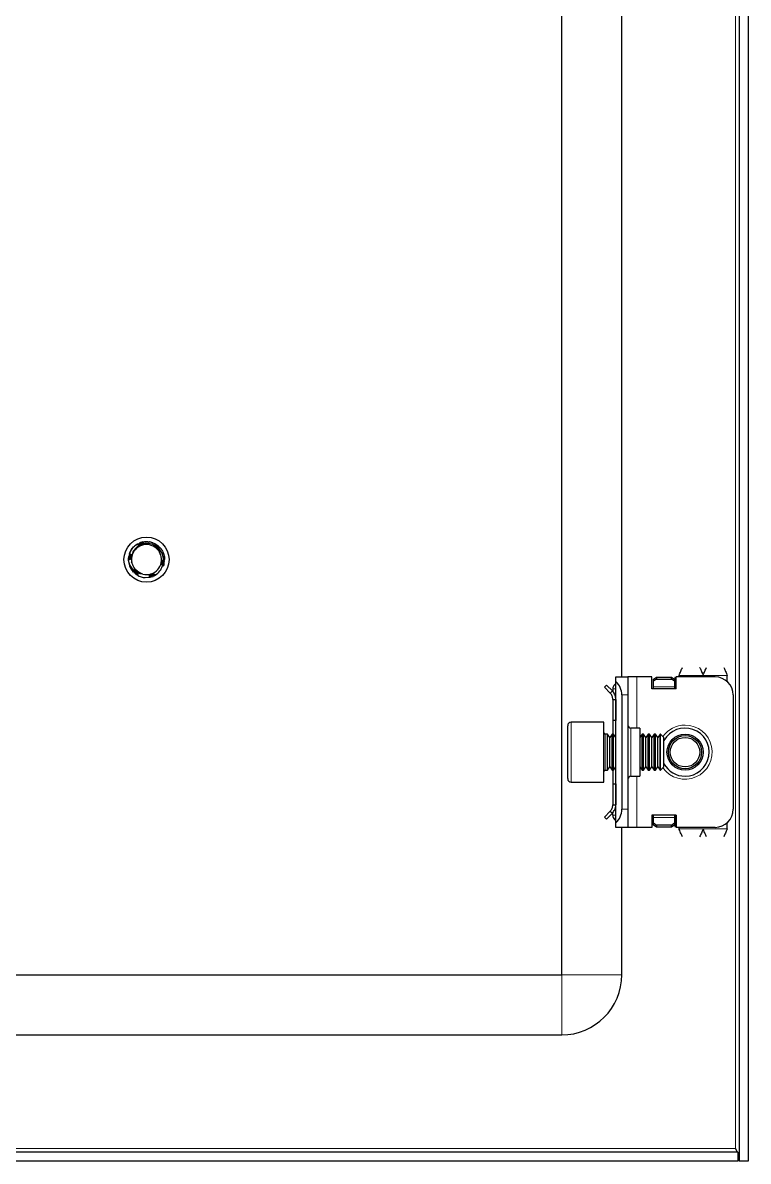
# Model space of a CAD drawing. Header units: millimetres. Extents: x 217 to 1169, y -597 to 1161.
# Drawn here: x 1048.2 to 1168.8, y -497 to -307.8 of the extents above; entities that cross this region are included whole.
import ezdxf

# ---------------------------------------------------------------- set-up
doc = ezdxf.new("R2010")
doc.units = ezdxf.units.MM

msp = doc.modelspace()

# ---------------------------------------------------------------- linework, layer by layer
at = {"color": 7, "linetype": 'Continuous', "lineweight": 25}
for p, q in [((1167.28, 1064), (1167.28, -497)), ((1168.78, 1064), (1168.78, -497)), ((1137.78, -466), (1137.78, 1033)), ((1147.78, -416.5), (1147.78, -41.5)), ((1066.51, -395.03), (1066.68, -394.9)), ((1066.54, -395.06), (1066.66, -394.88)), ((1066.97, -394.65), (1067.1, -394.51)), ((1067.24, -394.42), (1067.51, -394.3)), ((1067.8, -394.16), (1068.09, -394.1)), ((1068.18, -394.06), (1068.14, -394.07)), ((1068.33, -394.03), (1068.51, -394.01)), ((1069.32, -394.05), (1069.28, -394.04)), ((1069.5, -394.08), (1069.46, -394.07)), ((1069.68, -394.13), (1069.64, -394.12)), ((1069.68, -394.13), (1069.88, -394.24)), ((1069.86, -394.2), (1069.81, -394.18)), ((1070.21, -394.36), (1070.17, -394.34)), ((1070.21, -394.36), (1070.21, -394.47)), ((1070.21, -394.36), (1070.35, -394.48)), ((1070.39, -394.46), (1070.35, -394.44)), ((1070.56, -394.58), (1070.52, -394.55)), ((1070.72, -394.71), (1070.68, -394.68)), ((1070.87, -394.85), (1070.84, -394.81)), ((1071.01, -394.99), (1070.98, -394.95)), ((1065.79, -396.8), (1065.78, -396.85)), ((1065.78, -397), (1065.78, -396.99)), ((1065.79, -396.8), (1065.85, -396.49)), ((1065.81, -396.59), (1065.8, -396.64)), ((1065.84, -396.39), (1065.83, -396.44)), ((1065.89, -396.2), (1065.88, -396.24)), ((1065.95, -396.02), (1065.93, -396.06)), ((1065.99, -395.91), (1066.11, -395.69)), ((1066, -395.88), (1066.1, -395.7)), ((1071.6, -395.96), (1071.59, -395.95)), ((1071.65, -396.13), (1071.64, -396.09)), ((1071.7, -396.31), (1071.69, -396.27)), ((1071.74, -396.5), (1071.73, -396.45)), ((1071.78, -396.89), (1071.75, -397.13)), ((1071.76, -396.69), (1071.76, -396.64)), ((1071.77, -397.3), (1071.77, -397.25)), ((1071.78, -396.89), (1071.78, -396.84)), ((1071.78, -397.09), (1071.78, -397.04)), ((1066.49, -397.86), (1066.32, -397.45)), ((1066.62, -399.08), (1066.5, -398.94)), ((1066.51, -398.95), (1066.52, -398.97)), ((1066.62, -399.08), (1066.65, -399.11)), ((1066.76, -399.22), (1066.8, -399.25)), ((1071.7, -397.7), (1071.62, -397.94)), ((1071.65, -397.89), (1071.66, -397.84)), ((1071.7, -397.7), (1071.71, -397.65)), ((1071.74, -397.5), (1071.75, -397.45)), ((1066.92, -399.35), (1066.96, -399.38)), ((1067.09, -399.47), (1067.13, -399.5)), ((1068.58, -399.99), (1069.33, -399.92)), ((1069.47, -399.92), (1069.52, -399.9)), ((1069.66, -399.86), (1069.71, -399.85)), ((1069.85, -399.8), (1069.9, -399.78)), ((1070.23, -399.62), (1070, -399.7)), ((1070.05, -399.72), (1070.09, -399.7)), ((1070.4, -399.52), (1070.2, -399.63)), ((1070.23, -399.55), (1070.27, -399.6)), ((1070.23, -399.62), (1070.27, -399.6)), ((1157.28, -416.5), (1157.28, -416.25)), ((1165.28, -417.26), (1165.28, -416.25)), ((1145.22, -417.86), (1144.87, -418.21)), ((1146.2, -418.83), (1145.22, -417.86)), ((1146.57, -417.79), (1146.78, -417.58)), ((1146.78, -416.5), (1148.78, -416.5)), ((1146.78, -417.26), (1146.78, -416.5)), ((1146.78, -440.73), (1146.78, -417.26)), ((1148.78, -416.5), (1148.78, -419.5)), ((1150.28, -416.5), (1148.78, -416.5)), ((1152.78, -416.5), (1150.28, -416.5)), ((1152.78, -418.5), (1152.78, -416.5)), ((1153.03, -416.88), (1153.53, -416.52)), ((1153.53, -416.88), (1153.03, -417.23)), ((1153.03, -417.23), (1153.03, -416.88)), ((1153.03, -418.14), (1153.03, -417.23)), ((1153.03, -418.5), (1153.03, -418.14)), ((1153.53, -416.52), (1153.53, -416.88)), ((1153.53, -416.52), (1156.03, -416.52)), ((1153.53, -416.88), (1156.03, -416.88)), ((1156.03, -416.88), (1156.03, -416.52)), ((1156.03, -416.52), (1156.53, -416.88)), ((1156.53, -417.23), (1156.03, -416.88)), ((1156.53, -416.88), (1156.53, -417.23)), ((1156.53, -417.23), (1156.53, -418.14)), ((1156.53, -418.14), (1156.53, -418.5)), ((1156.58, -416.61), (1156.58, -418.5)), ((1156.78, -416.61), (1156.58, -416.61)), ((1156.78, -418.5), (1156.78, -416.5)), ((1163.28, -416.5), (1156.78, -416.5)), ((1145.84, -419.19), (1144.87, -418.21)), ((1145.84, -419.19), (1146.2, -418.83)), ((1146.28, -418.5), (1146.28, -418.89)), ((1147.78, -419.5), (1147.78, -438.5)), ((1148.78, -419.5), (1148.78, -438.5)), ((1156.78, -418.5), (1152.78, -418.5)), ((1166.28, -419.5), (1166.28, -438.5)), ((1146.28, -420.25), (1146.78, -420.25)), ((1146.28, -420.25), (1146.28, -423.75)), ((1146.78, -420.25), (1146.78, -423.75)), ((1146.78, -423.75), (1146.28, -423.75)), ((1146.28, -423.75), (1146.28, -426)), ((1138.78, -426.63), (1138.78, -424.6)), ((1144.78, -424), (1139.38, -424)), ((1144.78, -426.3), (1144.78, -424)), ((1150.78, -425), (1149.28, -425)), ((1150.78, -425), (1150.78, -433)), ((1138.78, -433.4), (1138.78, -426.63)), ((1144.78, -434), (1144.78, -426.3)), ((1145.39, -426), (1145.03, -426)), ((1145.78, -426.55), (1145.39, -426)), ((1145.39, -431.52), (1145.39, -426)), ((1146.17, -426), (1145.78, -426.55)), ((1145.78, -431.06), (1145.78, -426.55)), ((1146.39, -426), (1146.17, -426)), ((1146.17, -431.52), (1146.17, -426)), ((1146.78, -426.55), (1146.39, -426)), ((1146.39, -431.52), (1146.39, -426)), ((1151.17, -426), (1150.78, -426.55)), ((1151.39, -426), (1151.17, -426)), ((1151.17, -431.52), (1151.17, -426)), ((1151.78, -426.55), (1151.39, -426)), ((1151.39, -431.52), (1151.39, -426)), ((1152.17, -426), (1151.78, -426.55)), ((1151.78, -431.06), (1151.78, -426.55)), ((1152.39, -426), (1152.17, -426)), ((1152.17, -431.52), (1152.17, -426)), ((1152.78, -426.55), (1152.39, -426)), ((1152.39, -431.52), (1152.39, -426)), ((1153.17, -426), (1152.78, -426.55)), ((1152.78, -431.06), (1152.78, -426.55)), ((1153.39, -426), (1153.17, -426)), ((1153.17, -431.52), (1153.17, -426)), ((1153.78, -426.55), (1153.39, -426)), ((1153.39, -431.52), (1153.39, -426)), ((1154.17, -426), (1153.78, -426.55)), ((1153.78, -431.06), (1153.78, -426.55)), ((1154.23, -426), (1154.17, -426)), ((1154.17, -431.52), (1154.17, -426)), ((1154.78, -426.55), (1154.23, -426)), ((1154.23, -427.38), (1154.23, -426)), ((1154.23, -432), (1154.23, -427.38)), ((1154.78, -427.68), (1154.78, -426.55)), ((1154.78, -431.44), (1154.78, -427.68)), ((1145.39, -432), (1145.78, -431.44)), ((1145.78, -431.44), (1145.78, -431.06)), ((1145.78, -431.44), (1146.17, -432)), ((1146.39, -432), (1146.78, -431.44)), ((1150.78, -431.44), (1151.17, -432)), ((1151.39, -432), (1151.78, -431.44)), ((1151.78, -431.44), (1151.78, -431.06)), ((1151.78, -431.44), (1152.17, -432)), ((1152.39, -432), (1152.78, -431.44)), ((1152.78, -431.44), (1152.78, -431.06)), ((1152.78, -431.44), (1153.17, -432)), ((1153.39, -432), (1153.78, -431.44)), ((1153.78, -431.44), (1153.78, -431.06)), ((1153.78, -431.44), (1154.17, -432)), ((1154.23, -432), (1154.78, -431.44)), ((1145.03, -432), (1145.39, -432)), ((1145.39, -432), (1145.39, -431.52)), ((1146.17, -432), (1146.17, -431.52)), ((1146.17, -432), (1146.39, -432)), ((1146.28, -432), (1146.28, -434.25)), ((1146.39, -432), (1146.39, -431.52)), ((1149.28, -433), (1150.78, -433)), ((1151.17, -432), (1151.17, -431.52)), ((1151.17, -432), (1151.39, -432)), ((1151.39, -432), (1151.39, -431.52)), ((1152.17, -432), (1152.17, -431.52)), ((1152.17, -432), (1152.39, -432)), ((1152.39, -432), (1152.39, -431.52)), ((1153.17, -432), (1153.17, -431.52)), ((1153.17, -432), (1153.39, -432)), ((1153.39, -432), (1153.39, -431.52)), ((1154.17, -432), (1154.17, -431.52)), ((1154.17, -432), (1154.23, -432)), ((1139.38, -434), (1144.78, -434)), ((1146.28, -434.25), (1146.78, -434.25)), ((1146.28, -434.25), (1146.28, -437.75)), ((1146.78, -434.25), (1146.78, -437.75)), ((1145.84, -438.81), (1144.87, -439.78)), ((1145.84, -438.81), (1146.2, -439.16)), ((1146.28, -437.75), (1146.78, -437.75)), ((1148.78, -438.5), (1148.78, -441.5)), ((1145.22, -440.14), (1144.87, -439.78)), ((1146.2, -439.16), (1145.22, -440.14)), ((1146.28, -439.5), (1146.28, -439.04)), ((1146.78, -440.41), (1146.57, -440.2)), ((1146.78, -441.5), (1146.78, -440.73)), ((1156.78, -439.5), (1152.78, -439.5)), ((1152.78, -439.5), (1152.78, -441.5)), ((1153.03, -439.85), (1153.03, -439.5)), ((1153.03, -440.76), (1153.03, -439.85)), ((1153.03, -441.12), (1153.03, -440.76)), ((1153.03, -440.76), (1153.53, -441.12)), ((1156.03, -441.12), (1156.53, -440.76)), ((1156.53, -439.5), (1156.53, -439.85)), ((1156.53, -439.85), (1156.53, -440.76)), ((1156.53, -440.76), (1156.53, -441.12)), ((1156.58, -439.5), (1156.58, -441.38)), ((1156.78, -439.5), (1156.78, -441.5)), ((1165.28, -441.75), (1165.28, -440.73)), ((1148.78, -441.5), (1146.78, -441.5)), ((1147.78, -466), (1147.78, -441.5)), ((1150.28, -441.5), (1148.78, -441.5)), ((1152.78, -441.5), (1150.28, -441.5)), ((1153.53, -441.47), (1153.03, -441.12)), ((1153.53, -441.12), (1153.53, -441.47)), ((1156.03, -441.12), (1153.53, -441.12)), ((1156.03, -441.47), (1153.53, -441.47)), ((1156.03, -441.47), (1156.03, -441.12)), ((1156.53, -441.12), (1156.03, -441.47)), ((1156.58, -441.38), (1156.78, -441.38)), ((1163.28, -441.5), (1156.78, -441.5)), ((1157.28, -441.75), (1157.28, -441.5)), ((953.78, -466), (1137.78, -466)), ((953.78, -476), (1137.78, -476)), ((1167.08, -495.5), (924.48, -495.5)), ((1166.68, -494.9), (1166.92, -495.5)), ((1167.08, -495.5), (1167.08, -497)), ((1167.08, -497), (924.48, -497)), ((1168.78, -497), (1167.28, -497))]:
    msp.add_line(p, q, dxfattribs=at)
at = {"color": 8, "linetype": 'Continuous', "lineweight": 18}
for p, q in [((1166.68, 1061.9), (1166.68, -494.9)), ((1157.28, -416.25), (1161.28, -416.25)), ((1165.28, -416.25), (1161.28, -416.25)), ((1146.78, -418), (1146.57, -417.79)), ((1150.28, -416.5), (1150.28, -425)), ((1156.53, -418.14), (1153.03, -418.14)), ((1146.78, -418.5), (1146.28, -418.5)), ((1148.78, -419.5), (1147.78, -419.5)), ((1139.38, -424), (1139.38, -426.3)), ((1149.28, -425), (1149.28, -433)), ((1139.38, -426.3), (1139.38, -434)), ((1145.03, -426), (1145.03, -432)), ((1150.28, -433), (1150.28, -441.5)), ((1147.78, -438.5), (1148.78, -438.5)), ((1146.78, -439.5), (1146.28, -439.5)), ((1146.78, -440), (1146.57, -440.2)), ((1153.03, -439.85), (1156.53, -439.85)), ((1161.28, -441.75), (1157.28, -441.75)), ((1165.28, -441.75), (1161.28, -441.75)), ((1137.78, -466), (1137.78, -476)), ((1137.78, -466), (1147.78, -466)), ((1166.68, -494.9), (924.88, -494.9))]:
    msp.add_line(p, q, dxfattribs=at)
at = {"color": 7, "linetype": 'Continuous', "lineweight": 25}
for centre, radius in [((1068.78, -397), 3.75), ((1158.28, -429), 3), ((1158.28, -429), 2.76), ((1158.28, -429), 2.45)]:
    msp.add_circle(centre, radius, dxfattribs=at)
for centre, radius, start, end in [((1068.78, -397), 2.5, 108.5944, 168.5944), ((1068.78, -397), 2.5, 48.5944, 108.5944), ((1068.78, -397), 2.5, 348.5944, 48.5944), ((1068.78, -397), 3, 180, 220.7437), ((1068.78, -397), 2.5, 168.5944, 190.5165), ((1068.78, -397), 2.5, 288.5944, 348.5944), ((1068.78, -397), 3, 239.9286, 266.2193), ((1068.78, -397), 2.5, 255.8881, 288.5944), ((1147.28, -418.5), 1, 135, 180), ((1144.78, -419.5), 3, 360, 48.1897), ((1163.28, -419.5), 3, 360, 90), ((1139.38, -424.6), 0.6, 90, 180), ((1145.03, -425.75), 0.25, 180, 270), ((1149.28, -424.5), 0.5, 180, 270), ((1158.28, -429), 4, 270, 151.045), ((1158.28, -429), 4, 208.955, 270), ((1145.03, -432.25), 0.25, 90, 180), ((1149.28, -433.5), 0.5, 90, 180), ((1139.38, -433.4), 0.6, 180, 270), ((1144.78, -438.5), 3, 311.8103, 360), ((1163.28, -438.5), 3, 270, 360), ((1147.28, -439.5), 1, 180, 225), ((1137.78, -466), 10, 270, 0)]:
    msp.add_arc(centre, radius, start, end, dxfattribs=at)
at = {"color": 8, "linetype": 'Continuous', "lineweight": 18}
for start, end in [(215.4622, 90), (90, 144.5378)]:
    msp.add_arc((1158.28, -429), 4.5, start, end, dxfattribs=at)
at = {"color": 7, "linetype": 'Continuous', "lineweight": 25}
for points, knots in [([(1065.95, -396.02), (1066.15, -395.59), (1066.47, -394.95), (1067.06, -394.55), (1067.26, -394.41)], [0, 0, 0, 0, 0.657042, 1, 1, 1, 1]), ([(1066.15, -395.61), (1066.18, -395.54), (1066.26, -395.33), (1066.42, -395.17), (1066.53, -395.06)], [0, 0, 0, 0, 0.333789, 1, 1, 1, 1]), ([(1066.23, -395.48), (1066.25, -395.42), (1066.35, -395.13), (1066.6, -394.92), (1066.8, -394.74)], [0, 0, 0, 0, 0.171865, 1, 1, 1, 1]), ([(1067.62, -394.63), (1067.56, -394.67), (1067.24, -394.86), (1066.74, -395.32), (1066.43, -395.91), (1066.35, -396.25), (1066.33, -396.31)], [0, 0, 0, 0, 0.104785, 0.513079, 0.918136, 1, 1, 1, 1]), ([(1066.51, -395.03), (1066.51, -395.04), (1066.49, -395.05), (1066.48, -395.07), (1066.47, -395.09)], [0, 0, 0, 0, 0.296796, 1, 1, 1, 1]), ([(1066.64, -394.9), (1066.63, -394.9), (1066.62, -394.91), (1066.61, -394.92), (1066.61, -394.93)], [0, 0, 0, 0, 0.4842322, 1, 1, 1, 1]), ([(1066.77, -394.77), (1066.77, -394.77), (1066.76, -394.78), (1066.75, -394.79), (1066.74, -394.8)], [0, 0, 0, 0, 0.485158, 1, 1, 1, 1]), ([(1066.92, -394.64), (1066.91, -394.65), (1066.9, -394.66), (1066.89, -394.67), (1066.88, -394.67)], [0, 0, 0, 0, 0.484546, 1, 1, 1, 1]), ([(1067.07, -394.53), (1067.07, -394.53), (1067.06, -394.54), (1067.04, -394.55), (1067.04, -394.56)], [0, 0, 0, 0, 0.482687, 1, 1, 1, 1]), ([(1067.07, -394.53), (1067.09, -394.52), (1067.14, -394.49), (1067.19, -394.46), (1067.24, -394.45)], [0, 0, 0, 0, 0.2307506, 1, 1, 1, 1]), ([(1067.24, -394.42), (1067.24, -394.42), (1067.22, -394.43), (1067.21, -394.44), (1067.2, -394.45)], [0, 0, 0, 0, 0.4801941, 1, 1, 1, 1]), ([(1067.24, -394.42), (1067.27, -394.44), (1067.33, -394.47), (1067.41, -394.54), (1067.44, -394.59), (1067.46, -394.62)], [0, 0, 0, 0, 0.362858, 0.693435, 1, 1, 1, 1]), ([(1067.6, -394.68), (1067.59, -394.68), (1067.55, -394.67), (1067.48, -394.64), (1067.41, -394.59), (1067.32, -394.52), (1067.28, -394.45), (1067.26, -394.41)], [0, 0, 0, 0, 0.084477, 0.253367, 0.470159, 0.686909, 1, 1, 1, 1]), ([(1067.42, -394.32), (1067.42, -394.32), (1067.4, -394.33), (1067.39, -394.34), (1067.38, -394.34)], [0, 0, 0, 0, 0.477867, 1, 1, 1, 1]), ([(1067.54, -394.62), (1067.53, -394.61), (1067.52, -394.56), (1067.49, -394.48), (1067.44, -394.41), (1067.4, -394.36), (1067.38, -394.34)], [0, 0, 0, 0, 0.154183, 0.462567, 0.728091, 1, 1, 1, 1]), ([(1067.42, -394.32), (1067.45, -394.34), (1067.51, -394.38), (1067.58, -394.46), (1067.62, -394.53), (1067.65, -394.6), (1067.65, -394.63), (1067.66, -394.64)], [0, 0, 0, 0, 0.260762, 0.494805, 0.723794, 0.94279, 1, 1, 1, 1]), ([(1067.61, -394.23), (1067.6, -394.24), (1067.59, -394.24), (1067.57, -394.25), (1067.57, -394.25)], [0, 0, 0, 0, 0.476486, 1, 1, 1, 1]), ([(1067.7, -394.65), (1067.7, -394.63), (1067.71, -394.58), (1067.69, -394.5), (1067.66, -394.4), (1067.62, -394.32), (1067.58, -394.28), (1067.57, -394.25)], [0, 0, 0, 0, 0.114393, 0.350182, 0.585971, 0.790611, 1, 1, 1, 1]), ([(1067.61, -394.23), (1067.63, -394.23), (1067.69, -394.2), (1067.76, -394.19), (1067.8, -394.18)], [0, 0, 0, 0, 0.301025, 1, 1, 1, 1]), ([(1067.61, -394.23), (1067.64, -394.26), (1067.69, -394.3), (1067.75, -394.38), (1067.79, -394.46), (1067.81, -394.55), (1067.81, -394.61), (1067.81, -394.65), (1067.8, -394.66)], [0, 0, 0, 0, 0.218347, 0.41099, 0.598711, 0.777744, 0.945667, 1, 1, 1, 1]), ([(1067.98, -394.63), (1067.97, -394.63), (1067.92, -394.65), (1067.84, -394.66), (1067.75, -394.66), (1067.68, -394.65), (1067.63, -394.64), (1067.62, -394.63)], [0, 0, 0, 0, 0.099011, 0.388276, 0.61301, 0.895384, 1, 1, 1, 1]), ([(1067.8, -394.16), (1067.8, -394.16), (1067.78, -394.17), (1067.77, -394.17), (1067.76, -394.18)], [0, 0, 0, 0, 0.4765794, 1, 1, 1, 1]), ([(1067.83, -394.66), (1067.83, -394.65), (1067.85, -394.62), (1067.86, -394.54), (1067.86, -394.44), (1067.84, -394.35), (1067.81, -394.26), (1067.77, -394.2), (1067.76, -394.18)], [0, 0, 0, 0, 0.019058, 0.219488, 0.419831, 0.620151, 0.807785, 1, 1, 1, 1]), ([(1067.8, -394.16), (1067.83, -394.19), (1067.87, -394.24), (1067.92, -394.32), (1067.94, -394.4), (1067.95, -394.49), (1067.95, -394.56), (1067.94, -394.6), (1067.93, -394.62)], [0, 0, 0, 0, 0.2130021, 0.3969751, 0.5751808, 0.7443635, 0.9027788, 1, 1, 1, 1]), ([(1068, -394.1), (1067.99, -394.1), (1067.97, -394.11), (1067.96, -394.11), (1067.95, -394.11)], [0, 0, 0, 0, 0.4789775, 1, 1, 1, 1]), ([(1067.96, -394.61), (1067.97, -394.59), (1067.99, -394.53), (1068.01, -394.45), (1068.01, -394.36), (1068, -394.24), (1067.97, -394.17), (1067.95, -394.11)], [0, 0, 0, 0, 0.147065, 0.321231, 0.495346, 0.669443, 1, 1, 1, 1]), ([(1068.25, -394.39), (1068.24, -394.41), (1068.22, -394.46), (1068.16, -394.53), (1068.07, -394.6), (1068.01, -394.62), (1067.98, -394.63)], [0, 0, 0, 0, 0.153621, 0.528305, 0.811762, 1, 1, 1, 1]), ([(1068, -394.1), (1068.02, -394.13), (1068.05, -394.19), (1068.08, -394.27), (1068.1, -394.36), (1068.09, -394.44), (1068.07, -394.51), (1068.05, -394.57), (1068.03, -394.6), (1068.02, -394.61)], [0, 0, 0, 0, 0.195461, 0.359649, 0.517607, 0.666788, 0.806268, 0.936243, 1, 1, 1, 1]), ([(1068.07, -394.56), (1068.07, -394.56), (1068.11, -394.51), (1068.14, -394.43), (1068.16, -394.32), (1068.17, -394.23), (1068.16, -394.14), (1068.15, -394.09), (1068.14, -394.07)], [0, 0, 0, 0, 0.001313, 0.309582, 0.493731, 0.677835, 0.837663, 1, 1, 1, 1]), ([(1068.18, -394.06), (1068.19, -394.08), (1068.22, -394.14), (1068.23, -394.22), (1068.23, -394.3), (1068.22, -394.38), (1068.19, -394.47), (1068.14, -394.53), (1068.11, -394.56)], [0, 0, 0, 0, 0.162579, 0.32416, 0.478216, 0.623372, 0.759205, 1, 1, 1, 1]), ([(1068.11, -394.56), (1068.13, -394.54), (1068.18, -394.5), (1068.22, -394.44), (1068.24, -394.4), (1068.25, -394.39)], [0, 0, 0, 0, 0.41332, 0.833507, 1, 1, 1, 1]), ([(1068.18, -394.06), (1068.21, -394.05), (1068.53, -393.99), (1069.17, -393.98), (1069.83, -394.16), (1070.16, -394.34), (1070.23, -394.37)], [0, 0, 0, 0, 0.044285, 0.46488, 0.894202, 1, 1, 1, 1]), ([(1070.23, -394.68), (1070.16, -394.64), (1069.84, -394.47), (1069.17, -394.28), (1068.55, -394.32), (1068.25, -394.39), (1068.25, -394.39)], [0, 0, 0, 0, 0.102158, 0.551599, 0.99962, 1, 1, 1, 1]), ([(1068.61, -394.02), (1068.68, -394.01), (1068.85, -393.98), (1069.02, -394), (1069.12, -394.02)], [0, 0, 0, 0, 0.399625, 1, 1, 1, 1]), ([(1069.27, -394.06), (1069.33, -394.06), (1069.48, -394.06), (1069.62, -394.11), (1069.71, -394.15)], [0, 0, 0, 0, 0.353316, 1, 1, 1, 1]), ([(1070.15, -394.65), (1070.15, -394.65), (1070.15, -394.61), (1070.16, -394.55), (1070.18, -394.46), (1070.21, -394.4), (1070.23, -394.37)], [0, 0, 0, 0, 0.058255, 0.305509, 0.64716, 1, 1, 1, 1]), ([(1070.23, -394.68), (1070.25, -394.65), (1070.29, -394.61), (1070.33, -394.52), (1070.34, -394.47), (1070.35, -394.44)], [0, 0, 0, 0, 0.351509, 0.671861, 1, 1, 1, 1]), ([(1070.43, -395.12), (1070.43, -395.11), (1070.39, -395.08), (1070.34, -395.02), (1070.29, -394.93), (1070.26, -394.85), (1070.23, -394.76), (1070.23, -394.7), (1070.23, -394.68)], [0, 0, 0, 0, 0.066273, 0.267344, 0.423096, 0.618734, 0.814089, 1, 1, 1, 1]), ([(1070.39, -394.46), (1070.39, -394.5), (1070.38, -394.57), (1070.35, -394.66), (1070.31, -394.75), (1070.27, -394.8), (1070.25, -394.81), (1070.25, -394.81)], [0, 0, 0, 0, 0.275174, 0.522846, 0.765225, 0.99702, 1, 1, 1, 1]), ([(1070.26, -394.86), (1070.28, -394.86), (1070.32, -394.84), (1070.38, -394.79), (1070.44, -394.71), (1070.49, -394.64), (1070.51, -394.58), (1070.52, -394.55)], [0, 0, 0, 0, 0.084965, 0.329338, 0.573716, 0.784411, 1, 1, 1, 1]), ([(1070.56, -394.58), (1070.55, -394.62), (1070.54, -394.68), (1070.5, -394.77), (1070.45, -394.85), (1070.39, -394.91), (1070.34, -394.95), (1070.31, -394.96), (1070.31, -394.96)], [0, 0, 0, 0, 0.222831, 0.420099, 0.612409, 0.79585, 0.967895, 1, 1, 1, 1]), ([(1070.32, -394.99), (1070.32, -394.99), (1070.36, -394.98), (1070.42, -394.95), (1070.51, -394.9), (1070.58, -394.83), (1070.64, -394.76), (1070.67, -394.71), (1070.68, -394.68)], [0, 0, 0, 0, 0.002693, 0.20821, 0.413641, 0.619057, 0.807274, 1, 1, 1, 1]), ([(1070.72, -394.71), (1070.71, -394.74), (1070.69, -394.81), (1070.64, -394.89), (1070.59, -394.96), (1070.52, -395.01), (1070.46, -395.04), (1070.43, -395.05), (1070.41, -395.05)], [0, 0, 0, 0, 0.219212, 0.409339, 0.593597, 0.768568, 0.932394, 1, 1, 1, 1]), ([(1070.42, -395.08), (1070.46, -395.07), (1070.52, -395.06), (1070.62, -395.02), (1070.7, -394.97), (1070.78, -394.9), (1070.82, -394.84), (1070.84, -394.81)], [0, 0, 0, 0, 0.190996, 0.383798, 0.576553, 0.78528, 1, 1, 1, 1]), ([(1070.88, -395.2), (1070.88, -395.2), (1070.85, -395.22), (1070.8, -395.23), (1070.71, -395.24), (1070.61, -395.23), (1070.5, -395.18), (1070.45, -395.14), (1070.43, -395.12)], [0, 0, 0, 0, 0.045866, 0.230744, 0.387461, 0.658246, 0.861978, 1, 1, 1, 1]), ([(1070.87, -394.85), (1070.86, -394.88), (1070.83, -394.94), (1070.77, -395.01), (1070.71, -395.07), (1070.63, -395.1), (1070.57, -395.13), (1070.52, -395.13), (1070.49, -395.13)], [0, 0, 0, 0, 0.211659, 0.390361, 0.562352, 0.724819, 0.876696, 1, 1, 1, 1]), ([(1070.51, -395.15), (1070.52, -395.15), (1070.59, -395.16), (1070.69, -395.14), (1070.8, -395.09), (1070.89, -395.04), (1070.95, -394.98), (1070.98, -394.95)], [0, 0, 0, 0, 0.046579, 0.362688, 0.551736, 0.740753, 1, 1, 1, 1]), ([(1070.52, -395.18), (1070.55, -395.2), (1070.61, -395.22), (1070.7, -395.22), (1070.8, -395.22), (1070.85, -395.21), (1070.88, -395.2)], [0, 0, 0, 0, 0.251795, 0.502165, 0.752314, 1, 1, 1, 1]), ([(1071.01, -394.99), (1070.99, -395.01), (1070.96, -395.06), (1070.89, -395.12), (1070.82, -395.16), (1070.75, -395.19), (1070.68, -395.2), (1070.61, -395.21), (1070.58, -395.2), (1070.56, -395.19)], [0, 0, 0, 0, 0.1692257, 0.337427, 0.4979348, 0.6491787, 0.7905823, 0.9226882, 1, 1, 1, 1]), ([(1071.62, -397.03), (1071.61, -396.96), (1071.6, -396.57), (1071.42, -395.9), (1071.05, -395.42), (1070.88, -395.2)], [0, 0, 0, 0, 0.108003, 0.585763, 1, 1, 1, 1]), ([(1071.01, -394.99), (1071.13, -395.14), (1071.41, -395.49), (1071.7, -396.15), (1071.75, -396.66), (1071.78, -396.91)], [0, 0, 0, 0, 0.274163, 0.639603, 1, 1, 1, 1]), ([(1071.09, -395.11), (1071.13, -395.15), (1071.27, -395.29), (1071.36, -395.46), (1071.43, -395.58)], [0, 0, 0, 0, 0.288707, 1, 1, 1, 1]), ([(1066.27, -396.71), (1066.26, -396.72), (1066.25, -396.76), (1066.21, -396.81), (1066.15, -396.86), (1066.09, -396.91), (1066.01, -396.95), (1065.93, -396.98), (1065.85, -396.99), (1065.8, -396.99), (1065.78, -396.99)], [0, 0, 0, 0, 0.060221, 0.18113, 0.301988, 0.42281, 0.589437, 0.75603, 0.87711, 1, 1, 1, 1]), ([(1065.78, -397.01), (1065.78, -396.95), (1065.78, -396.88), (1065.79, -396.8), (1065.8, -396.77)], [0, 0, 0, 0, 0.6598587, 1, 1, 1, 1]), ([(1066.14, -396.87), (1066.11, -396.86), (1066.05, -396.84), (1065.96, -396.82), (1065.87, -396.83), (1065.81, -396.84), (1065.78, -396.85)], [0, 0, 0, 0, 0.237597, 0.516729, 0.755527, 1, 1, 1, 1]), ([(1065.78, -397.01), (1065.81, -396.99), (1065.87, -396.95), (1065.97, -396.93), (1066.03, -396.93), (1066.05, -396.92)], [0, 0, 0, 0, 0.371226, 0.708872, 1, 1, 1, 1]), ([(1066.71, -398.78), (1066.69, -398.76), (1066.44, -398.53), (1066.1, -398.07), (1065.85, -397.46), (1065.8, -397.11), (1065.78, -397)], [0, 0, 0, 0, 0.050685, 0.485619, 0.826643, 1, 1, 1, 1]), ([(1065.79, -396.8), (1065.82, -396.79), (1065.88, -396.76), (1065.98, -396.74), (1066.07, -396.74), (1066.15, -396.75), (1066.2, -396.77), (1066.22, -396.78)], [0, 0, 0, 0, 0.235039, 0.445532, 0.651268, 0.847853, 1, 1, 1, 1]), ([(1066.24, -396.75), (1066.22, -396.74), (1066.17, -396.7), (1066.08, -396.66), (1065.98, -396.64), (1065.89, -396.63), (1065.83, -396.64), (1065.8, -396.64)], [0, 0, 0, 0, 0.189173, 0.404697, 0.62022, 0.807935, 1, 1, 1, 1]), ([(1065.81, -396.59), (1065.84, -396.58), (1065.91, -396.56), (1066, -396.55), (1066.09, -396.56), (1066.18, -396.59), (1066.24, -396.62), (1066.27, -396.64), (1066.28, -396.65)], [0, 0, 0, 0, 0.214065, 0.402363, 0.585629, 0.760234, 0.923894, 1, 1, 1, 1]), ([(1066.3, -396.65), (1066.29, -396.64), (1066.26, -396.6), (1066.2, -396.55), (1066.11, -396.49), (1066.02, -396.46), (1065.93, -396.44), (1065.87, -396.44), (1065.83, -396.44)], [0, 0, 0, 0, 0.069872, 0.258455, 0.446951, 0.635422, 0.81547, 1, 1, 1, 1]), ([(1065.84, -396.39), (1065.88, -396.38), (1065.94, -396.37), (1066.04, -396.38), (1066.12, -396.4), (1066.2, -396.43), (1066.26, -396.48), (1066.29, -396.51), (1066.3, -396.53)], [0, 0, 0, 0, 0.208898, 0.388587, 0.562428, 0.727295, 0.881578, 1, 1, 1, 1]), ([(1066.31, -396.5), (1066.29, -396.48), (1066.26, -396.43), (1066.2, -396.38), (1066.13, -396.32), (1066.05, -396.28), (1065.97, -396.25), (1065.91, -396.25), (1065.88, -396.24)], [0, 0, 0, 0, 0.1372662, 0.3079499, 0.478578, 0.6491848, 0.8228334, 1, 1, 1, 1]), ([(1065.89, -396.2), (1065.92, -396.2), (1065.98, -396.19), (1066.07, -396.21), (1066.15, -396.24), (1066.21, -396.28), (1066.27, -396.34), (1066.31, -396.39), (1066.33, -396.43), (1066.34, -396.44)], [0, 0, 0, 0, 0.165667, 0.330522, 0.488809, 0.638525, 0.778629, 0.909213, 1, 1, 1, 1]), ([(1066.31, -396.36), (1066.3, -396.35), (1066.28, -396.3), (1066.23, -396.24), (1066.16, -396.17), (1066.08, -396.12), (1066.01, -396.08), (1065.96, -396.07), (1065.93, -396.06)], [0, 0, 0, 0, 0.076151, 0.276704, 0.47712, 0.677473, 0.837574, 1, 1, 1, 1]), ([(1065.95, -396.02), (1065.97, -396.02), (1066.03, -396.03), (1066.11, -396.06), (1066.18, -396.1), (1066.24, -396.15), (1066.28, -396.21), (1066.32, -396.28), (1066.34, -396.33), (1066.34, -396.36), (1066.34, -396.37)], [0, 0, 0, 0, 0.1540267, 0.3070949, 0.4528616, 0.5901228, 0.718565, 0.8388555, 0.9524699, 1, 1, 1, 1]), ([(1065.98, -396.02), (1066, -395.92), (1066.04, -395.74), (1066.13, -395.59), (1066.17, -395.53)], [0, 0, 0, 0, 0.608978, 1, 1, 1, 1]), ([(1066.27, -396.66), (1066.27, -396.77), (1066.25, -397.04), (1066.3, -397.3), (1066.32, -397.45)], [0, 0, 0, 0, 0.408521, 1, 1, 1, 1]), ([(1066.33, -396.5), (1066.33, -396.51), (1066.32, -396.56), (1066.3, -396.61), (1066.28, -396.65), (1066.27, -396.66)], [0, 0, 0, 0, 0.157682, 0.8030401, 1, 1, 1, 1]), ([(1066.33, -396.31), (1066.34, -396.34), (1066.35, -396.4), (1066.34, -396.47), (1066.33, -396.5)], [0, 0, 0, 0, 0.5444726, 1, 1, 1, 1]), ([(1071.23, -397.49), (1071.24, -397.46), (1071.26, -397.38), (1071.31, -397.28), (1071.38, -397.2), (1071.45, -397.13), (1071.52, -397.08), (1071.57, -397.05), (1071.61, -397.04), (1071.62, -397.03)], [0, 0, 0, 0, 0.125166, 0.336769, 0.488675, 0.640371, 0.791962, 0.943503, 1, 1, 1, 1]), ([(1071.3, -397.31), (1071.33, -397.33), (1071.38, -397.37), (1071.47, -397.42), (1071.56, -397.45), (1071.65, -397.46), (1071.72, -397.46), (1071.75, -397.45)], [0, 0, 0, 0, 0.19243, 0.403622, 0.614801, 0.805152, 1, 1, 1, 1]), ([(1071.77, -397.3), (1071.73, -397.31), (1071.67, -397.33), (1071.57, -397.35), (1071.48, -397.34), (1071.4, -397.32), (1071.34, -397.3), (1071.32, -397.28), (1071.32, -397.28)], [0, 0, 0, 0, 0.227908, 0.430276, 0.627707, 0.816134, 0.99284, 1, 1, 1, 1]), ([(1071.39, -397.2), (1071.39, -397.2), (1071.43, -397.22), (1071.5, -397.25), (1071.59, -397.26), (1071.68, -397.26), (1071.74, -397.25), (1071.77, -397.25)], [0, 0, 0, 0, 0.050156, 0.304513, 0.55888, 0.776903, 1, 1, 1, 1]), ([(1071.78, -397.09), (1071.75, -397.11), (1071.69, -397.14), (1071.59, -397.16), (1071.5, -397.17), (1071.45, -397.16), (1071.43, -397.15)], [0, 0, 0, 0, 0.293779, 0.558982, 0.818494, 1, 1, 1, 1]), ([(1071.47, -395.7), (1071.49, -395.73), (1071.58, -395.86), (1071.63, -396.03), (1071.66, -396.16)], [0, 0, 0, 0, 0.192577, 1, 1, 1, 1]), ([(1071.55, -397.06), (1071.57, -397.07), (1071.62, -397.07), (1071.7, -397.07), (1071.75, -397.05), (1071.78, -397.04)], [0, 0, 0, 0, 0.236131, 0.613435, 1, 1, 1, 1]), ([(1071.67, -396.25), (1071.69, -396.29), (1071.75, -396.44), (1071.76, -396.61), (1071.77, -396.72)], [0, 0, 0, 0, 0.28291, 1, 1, 1, 1]), ([(1067.77, -399.23), (1067.7, -399.19), (1067.38, -399.04), (1066.87, -398.62), (1066.62, -398.12), (1066.49, -397.86)], [0, 0, 0, 0, 0.130652, 0.560007, 1, 1, 1, 1]), ([(1066.51, -398.95), (1066.52, -398.93), (1066.56, -398.88), (1066.62, -398.83), (1066.67, -398.79), (1066.71, -398.78), (1066.71, -398.78)], [0, 0, 0, 0, 0.315056, 0.630194, 0.945514, 1, 1, 1, 1]), ([(1067.07, -398.83), (1067.04, -398.82), (1066.98, -398.8), (1066.9, -398.81), (1066.82, -398.81), (1066.74, -398.84), (1066.63, -398.88), (1066.56, -398.94), (1066.52, -398.97)], [0, 0, 0, 0, 0.149407, 0.278563, 0.407661, 0.536722, 0.727045, 1, 1, 1, 1]), ([(1066.62, -399.08), (1066.63, -399.05), (1066.66, -399), (1066.72, -398.93), (1066.79, -398.88), (1066.86, -398.85), (1066.94, -398.83), (1067.01, -398.82), (1067.06, -398.83), (1067.09, -398.84)], [0, 0, 0, 0, 0.159446, 0.318034, 0.469983, 0.61348, 0.747649, 0.872856, 1, 1, 1, 1]), ([(1067.13, -398.88), (1067.13, -398.88), (1067.1, -398.87), (1067.03, -398.88), (1066.94, -398.9), (1066.86, -398.93), (1066.79, -398.98), (1066.71, -399.04), (1066.67, -399.09), (1066.65, -399.11)], [0, 0, 0, 0, 0.018281, 0.175639, 0.332896, 0.490097, 0.647274, 0.821632, 1, 1, 1, 1]), ([(1066.71, -398.78), (1066.73, -398.77), (1066.77, -398.76), (1066.86, -398.75), (1066.96, -398.77), (1067.05, -398.81), (1067.13, -398.86), (1067.21, -398.94), (1067.28, -399.06), (1067.3, -399.14), (1067.32, -399.18)], [0, 0, 0, 0, 0.0736464, 0.1695635, 0.351373, 0.4388934, 0.519676, 0.6829056, 0.8511995, 1, 1, 1, 1]), ([(1066.76, -399.22), (1066.77, -399.18), (1066.8, -399.12), (1066.85, -399.04), (1066.91, -398.98), (1066.98, -398.93), (1067.06, -398.9), (1067.11, -398.89), (1067.14, -398.89), (1067.15, -398.89)], [0, 0, 0, 0, 0.198035, 0.367663, 0.531495, 0.686664, 0.831818, 0.981917, 1, 1, 1, 1]), ([(1067.21, -398.96), (1067.2, -398.96), (1067.16, -398.96), (1067.08, -398.99), (1066.99, -399.03), (1066.92, -399.09), (1066.85, -399.16), (1066.82, -399.22), (1066.8, -399.25)], [0, 0, 0, 0, 0.0505002, 0.2411237, 0.4316534, 0.6221537, 0.8086921, 1, 1, 1, 1]), ([(1066.92, -399.35), (1066.93, -399.31), (1066.94, -399.25), (1066.99, -399.16), (1067.04, -399.09), (1067.1, -399.03), (1067.16, -398.99), (1067.21, -398.98), (1067.22, -398.98)], [0, 0, 0, 0, 0.2092385, 0.3927019, 0.571062, 0.7408444, 0.8999576, 1, 1, 1, 1]), ([(1067.27, -399.06), (1067.25, -399.07), (1067.19, -399.1), (1067.11, -399.15), (1067.05, -399.22), (1066.99, -399.3), (1066.97, -399.35), (1066.96, -399.38)], [0, 0, 0, 0, 0.172104, 0.391099, 0.610089, 0.802801, 1, 1, 1, 1]), ([(1067.09, -399.47), (1067.09, -399.44), (1067.1, -399.37), (1067.13, -399.27), (1067.18, -399.2), (1067.23, -399.14), (1067.27, -399.11), (1067.29, -399.1)], [0, 0, 0, 0, 0.240212, 0.454711, 0.664287, 0.864517, 1, 1, 1, 1]), ([(1067.32, -399.21), (1067.3, -399.22), (1067.25, -399.26), (1067.2, -399.33), (1067.15, -399.41), (1067.14, -399.47), (1067.13, -399.5)], [0, 0, 0, 0, 0.228254, 0.510351, 0.752319, 1, 1, 1, 1]), ([(1067.32, -399.18), (1067.32, -399.2), (1067.33, -399.25), (1067.34, -399.32), (1067.34, -399.41), (1067.32, -399.5), (1067.29, -399.56), (1067.28, -399.59)], [0, 0, 0, 0, 0.113604, 0.31095, 0.508229, 0.75166, 1, 1, 1, 1]), ([(1068.17, -399.42), (1067.89, -399.37), (1067.59, -399.32), (1067.32, -399.19), (1067.32, -399.18)], [0, 0, 0, 0, 0.965671, 1, 1, 1, 1]), ([(1068.17, -399.42), (1068.08, -399.38), (1067.94, -399.33), (1067.81, -399.25), (1067.77, -399.23)], [0, 0, 0, 0, 0.681733, 1, 1, 1, 1]), ([(1070.24, -399.55), (1070.32, -399.5), (1070.66, -399.27), (1071.16, -398.76), (1071.38, -398.21), (1071.48, -397.96)], [0, 0, 0, 0, 0.128781, 0.613629, 1, 1, 1, 1]), ([(1071.21, -397.56), (1071.22, -397.59), (1071.23, -397.66), (1071.27, -397.74), (1071.32, -397.82), (1071.38, -397.88), (1071.43, -397.93), (1071.47, -397.96), (1071.48, -397.96)], [0, 0, 0, 0, 0.182737, 0.363423, 0.543947, 0.724373, 0.904747, 1, 1, 1, 1]), ([(1071.48, -397.96), (1071.48, -397.96), (1071.45, -397.95), (1071.4, -397.93), (1071.33, -397.88), (1071.29, -397.82), (1071.25, -397.75), (1071.22, -397.65), (1071.22, -397.55), (1071.23, -397.5), (1071.23, -397.49)], [0, 0, 0, 0, 0.022761, 0.192243, 0.346896, 0.477535, 0.588677, 0.783334, 0.968624, 1, 1, 1, 1]), ([(1071.65, -397.89), (1071.62, -397.89), (1071.56, -397.88), (1071.47, -397.86), (1071.4, -397.82), (1071.34, -397.78), (1071.28, -397.72), (1071.25, -397.66), (1071.22, -397.62), (1071.22, -397.59), (1071.22, -397.59)], [0, 0, 0, 0, 0.159812, 0.318711, 0.470648, 0.614013, 0.748131, 0.873387, 0.991083, 1, 1, 1, 1]), ([(1071.24, -397.53), (1071.25, -397.55), (1071.27, -397.6), (1071.33, -397.67), (1071.4, -397.74), (1071.48, -397.79), (1071.57, -397.83), (1071.63, -397.84), (1071.66, -397.84)], [0, 0, 0, 0, 0.112687, 0.266978, 0.464332, 0.661607, 0.829157, 1, 1, 1, 1]), ([(1071.7, -397.7), (1071.66, -397.7), (1071.6, -397.71), (1071.5, -397.7), (1071.42, -397.67), (1071.35, -397.63), (1071.29, -397.58), (1071.26, -397.54), (1071.25, -397.52)], [0, 0, 0, 0, 0.207037, 0.38272, 0.55212, 0.712365, 0.86221, 1, 1, 1, 1]), ([(1071.74, -397.5), (1071.7, -397.51), (1071.64, -397.53), (1071.54, -397.53), (1071.45, -397.51), (1071.38, -397.48), (1071.31, -397.44), (1071.28, -397.41), (1071.26, -397.4)], [0, 0, 0, 0, 0.205811, 0.38496, 0.558827, 0.724121, 0.878934, 1, 1, 1, 1]), ([(1071.28, -397.45), (1071.3, -397.47), (1071.34, -397.52), (1071.42, -397.57), (1071.51, -397.62), (1071.61, -397.65), (1071.67, -397.65), (1071.71, -397.65)], [0, 0, 0, 0, 0.183111, 0.381533, 0.579913, 0.787111, 1, 1, 1, 1]), ([(1071.65, -397.83), (1071.65, -397.85), (1071.63, -397.96), (1071.58, -398.07), (1071.54, -398.15)], [0, 0, 0, 0, 0.218168, 1, 1, 1, 1]), ([(1067.26, -399.58), (1067.26, -399.55), (1067.26, -399.48), (1067.29, -399.38), (1067.31, -399.32), (1067.33, -399.3), (1067.33, -399.3)], [0, 0, 0, 0, 0.357139, 0.680979, 0.998183, 1, 1, 1, 1]), ([(1069.33, -399.92), (1069.32, -399.9), (1069.3, -399.86), (1069.28, -399.78), (1069.28, -399.7), (1069.3, -399.62), (1069.34, -399.54), (1069.4, -399.46), (1069.49, -399.4), (1069.55, -399.38), (1069.58, -399.37)], [0, 0, 0, 0, 0.098631, 0.238541, 0.378532, 0.49895, 0.601027, 0.777401, 0.9101, 1, 1, 1, 1]), ([(1069.48, -399.41), (1069.47, -399.42), (1069.44, -399.45), (1069.41, -399.5), (1069.37, -399.58), (1069.33, -399.67), (1069.32, -399.77), (1069.32, -399.85), (1069.33, -399.9), (1069.33, -399.92)], [0, 0, 0, 0, 0.036757, 0.196192, 0.355485, 0.51469, 0.719746, 0.882005, 1, 1, 1, 1]), ([(1069.47, -399.92), (1069.46, -399.89), (1069.43, -399.84), (1069.4, -399.75), (1069.4, -399.67), (1069.4, -399.59), (1069.43, -399.5), (1069.47, -399.44), (1069.5, -399.4)], [0, 0, 0, 0, 0.16279, 0.324686, 0.479688, 0.626058, 0.76302, 1, 1, 1, 1]), ([(1069.56, -399.38), (1069.55, -399.41), (1069.52, -399.46), (1069.49, -399.54), (1069.47, -399.64), (1069.47, -399.77), (1069.5, -399.85), (1069.52, -399.9)], [0, 0, 0, 0, 0.13286, 0.29106, 0.491007, 0.69089, 1, 1, 1, 1]), ([(1069.66, -399.86), (1069.64, -399.84), (1069.6, -399.78), (1069.56, -399.7), (1069.54, -399.61), (1069.54, -399.53), (1069.55, -399.45), (1069.57, -399.4), (1069.58, -399.37), (1069.59, -399.37)], [0, 0, 0, 0, 0.198483, 0.367712, 0.531083, 0.685778, 0.830503, 0.965152, 1, 1, 1, 1]), ([(1069.58, -399.37), (1069.59, -399.36), (1069.64, -399.35), (1069.72, -399.34), (1069.81, -399.34), (1069.9, -399.35), (1069.99, -399.37), (1070.07, -399.41), (1070.15, -399.46), (1070.2, -399.5), (1070.23, -399.54), (1070.24, -399.55)], [0, 0, 0, 0, 0.0429601, 0.1733, 0.2742626, 0.4010814, 0.5277159, 0.6542588, 0.7807587, 0.9368521, 1, 1, 1, 1]), ([(1069.67, -399.35), (1069.67, -399.35), (1069.65, -399.39), (1069.63, -399.47), (1069.63, -399.57), (1069.64, -399.67), (1069.66, -399.76), (1069.69, -399.82), (1069.71, -399.85)], [0, 0, 0, 0, 0.043388, 0.23288, 0.422274, 0.611632, 0.803279, 1, 1, 1, 1]), ([(1069.85, -399.8), (1069.83, -399.77), (1069.78, -399.73), (1069.73, -399.64), (1069.7, -399.56), (1069.68, -399.48), (1069.68, -399.4), (1069.69, -399.36), (1069.69, -399.34)], [0, 0, 0, 0, 0.208724, 0.39105, 0.568219, 0.73683, 0.894853, 1, 1, 1, 1]), ([(1069.79, -399.34), (1069.79, -399.37), (1069.78, -399.43), (1069.79, -399.53), (1069.81, -399.62), (1069.85, -399.71), (1069.88, -399.76), (1069.9, -399.78)], [0, 0, 0, 0, 0.181695, 0.396783, 0.61186, 0.803681, 1, 1, 1, 1]), ([(1070.05, -399.72), (1070.02, -399.69), (1069.96, -399.65), (1069.9, -399.58), (1069.86, -399.5), (1069.83, -399.42), (1069.83, -399.36), (1069.83, -399.34)], [0, 0, 0, 0, 0.234253, 0.442787, 0.646465, 0.841043, 1, 1, 1, 1]), ([(1069.94, -399.36), (1069.94, -399.36), (1069.94, -399.39), (1069.95, -399.46), (1069.98, -399.55), (1070.03, -399.63), (1070.07, -399.67), (1070.09, -399.7)], [0, 0, 0, 0, 0.00279, 0.269575, 0.536371, 0.765499, 1, 1, 1, 1]), ([(1070.23, -399.62), (1070.2, -399.6), (1070.14, -399.57), (1070.07, -399.49), (1070.03, -399.43), (1070.01, -399.39), (1070.01, -399.38)], [0, 0, 0, 0, 0.3195142, 0.6084926, 0.891527, 1, 1, 1, 1]), ([(1157.28, -416.25), (1157.38, -416), (1157.57, -415.52), (1157.76, -415.12), (1157.85, -414.92)], [0, 0, 0, 0, 0.502065, 1, 1, 1, 1]), ([(1160.71, -414.93), (1160.79, -415.09), (1160.96, -415.44), (1161.15, -415.93), (1161.27, -416.21), (1161.28, -416.25)], [0, 0, 0, 0, 0.415483, 0.917152, 1, 1, 1, 1]), ([(1161.28, -416.25), (1161.38, -416), (1161.57, -415.52), (1161.76, -415.12), (1161.85, -414.92)], [0, 0, 0, 0, 0.502065, 1, 1, 1, 1]), ([(1164.71, -414.93), (1164.79, -415.09), (1164.96, -415.44), (1165.15, -415.93), (1165.27, -416.21), (1165.28, -416.25)], [0, 0, 0, 0, 0.4154826, 0.9171518, 1, 1, 1, 1]), ([(1146.28, -420.25), (1146.26, -420.06), (1146.23, -419.77), (1146.04, -419.41), (1145.91, -419.26), (1145.84, -419.19)], [0, 0, 0, 0, 0.485042, 0.738404, 1, 1, 1, 1]), ([(1146.78, -420.25), (1146.76, -420), (1146.7, -419.52), (1146.42, -419.06), (1146.22, -418.86), (1146.2, -418.83)], [0, 0, 0, 0, 0.461863, 0.923726, 1, 1, 1, 1]), ([(1145.84, -438.81), (1145.96, -438.66), (1146.14, -438.43), (1146.26, -438.05), (1146.27, -437.85), (1146.28, -437.75)], [0, 0, 0, 0, 0.4850424, 0.7384039, 1, 1, 1, 1]), ([(1146.2, -439.16), (1146.35, -438.97), (1146.65, -438.59), (1146.77, -438.07), (1146.78, -437.79), (1146.78, -437.75)], [0, 0, 0, 0, 0.461863, 0.923726, 1, 1, 1, 1]), ([(1157.85, -443.06), (1157.77, -442.9), (1157.6, -442.55), (1157.41, -442.07), (1157.3, -441.79), (1157.28, -441.75)], [0, 0, 0, 0, 0.415483, 0.917152, 1, 1, 1, 1]), ([(1161.28, -441.75), (1161.19, -441.99), (1160.99, -442.48), (1160.8, -442.87), (1160.71, -443.07)], [0, 0, 0, 0, 0.502065, 1, 1, 1, 1]), ([(1161.85, -443.06), (1161.77, -442.9), (1161.6, -442.55), (1161.41, -442.07), (1161.3, -441.79), (1161.28, -441.75)], [0, 0, 0, 0, 0.415483, 0.917152, 1, 1, 1, 1]), ([(1165.28, -441.75), (1165.19, -441.99), (1164.99, -442.48), (1164.8, -442.87), (1164.71, -443.07)], [0, 0, 0, 0, 0.502065, 1, 1, 1, 1]), ([(1167.08, -495.89), (1167.09, -495.91), (1167.24, -496.28), (1167.26, -496.65), (1167.28, -497)], [0, 0, 0, 0, 0.054097, 1, 1, 1, 1])]:
    msp.add_open_spline(points, degree=3, knots=knots, dxfattribs=at)
msp.add_open_spline([(1167.08, -495.5), (1167.05, -495.49), (1166.98, -495.47), (1166.88, -495.33), (1166.78, -495.13), (1166.71, -494.98), (1166.68, -494.9)], degree=3, dxfattribs=at)

doc.saveas('drawing.dxf')
